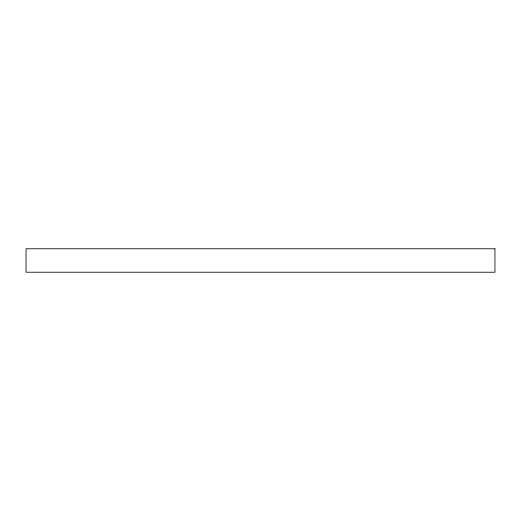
<?xml version="1.0" encoding="UTF-8"?>
<svg xmlns="http://www.w3.org/2000/svg" width="521" height="521" viewBox="0 0 521 521"><rect width="100%" height="100%" fill="white"/><g stroke="black" fill="none" stroke-linecap="round" stroke-linejoin="round"><path stroke-width="0.78" d="M494.95 248.778L26.05 248.778L26.05 272.223L494.95 272.223L494.95 248.778"/></g></svg>
